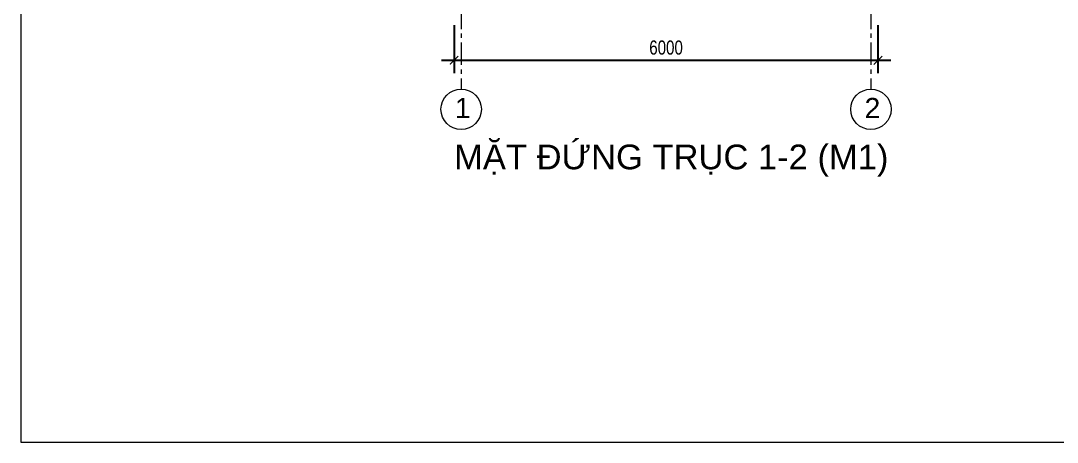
# Model space of a CAD drawing. Header units: millimetres. Extents: x -78046 to 260989, y -99288 to 158505.
# Drawn here: x 181189 to 195862, y 60591 to 66559 of the extents above; entities that cross this region are included whole.
import ezdxf
from ezdxf.enums import TextEntityAlignment as Align

# ---------------------------------------------------------------- set-up
doc = ezdxf.new("R2010")
doc.units = ezdxf.units.MM
doc.header["$LTSCALE"] = 100
doc.header["$PDMODE"] = 98
doc.linetypes.add('CENTER', pattern=[50.8, 31.75, -6.35, 6.35, -6.35])
doc.layers.get('Defpoints').update_dxf_attribs({"lineweight": 13})
for name, color, linetype, lineweight in [('-CENTER', 143, 'CENTER', 13), ('-DIM', 9, 'Continuous', 13), ('-KH', 143, 'Continuous', 13), ('-LINE1', 7, 'Continuous', 18), ('-TEXT', 7, 'Continuous', 15)]:
    doc.layers.add(name, color=color, linetype=linetype, lineweight=lineweight)
doc.styles.add('1', font='arial.ttf')
doc.styles.add('AVANH', font='VHAVAN_2.TTF', dxfattribs={"width": 0.8})
doc.styles.get("Standard").update_dxf_attribs({"font": 'arial.ttf'})
doc.dimstyles.new('C_100A3', dxfattribs={"dimscale": 100, "dimtxt": 2.5, "dimasz": 1.2, "dimexe": 1.8, "dimexo": 0, "dimgap": 0.75, "dimtad": 1, "dimdec": 0, "dimzin": 0, "dimdsep": 46, "dimtxsty": 'AVANH', "dimblk": 'ARCHTICK', "dimcen": 0, "dimdle": 1.8, "dimclrd": 256, "dimclre": 256, "dimclrt": 7, "dimadec": 0, "dimazin": 0, "dimtfac": 0.0001, "dimtdec": 0, "dimtix": 1, "dimtmove": 2, "dimatfit": 3, "dimldrblk": 'ARCHTICK', "dimfxl": 1.8, "dimtolj": 1, "dimtzin": 0, "dimarcsym": 0})

# ---------------------------------------------------------------- blocks, each defined once
blk = doc.blocks.new('_ARCHTICK')
at = {"const_width": 0.15}
blk.add_lwpolyline([(-0.5, -0.5), (0.5, 0.5)], dxfattribs=at)
blk = doc.blocks.new('*D70')
at = {"layer": '-DIM', "lineweight": -2, "transparency": 16777216}
for p, q in [((187324, 66498), (187324, 65819)), ((193324, 66498), (193324, 65819)), ((187144, 65999), (193504, 65999))]:
    blk.add_line(p, q, dxfattribs=at)
at = {"layer": 'Defpoints', "color": 0, "transparency": 16777216}
for p in [(187324, 66498), (193324, 66498), (193324, 65999)]:
    blk.add_point(p, dxfattribs=at)
at = {"layer": '-DIM', "lineweight": -2, "transparency": 16777216, "xscale": 120, "yscale": 120, "zscale": 120, "rotation": 180}
blk.add_blockref('_ARCHTICK', (187324, 65999), dxfattribs=at)
at = {"layer": '-DIM', "lineweight": -2, "transparency": 16777216, "xscale": 120, "yscale": 120, "zscale": 120}
blk.add_blockref('_ARCHTICK', (193324, 65999), dxfattribs=at)
at = {"layer": '-DIM', "color": 7, "transparency": 16777216, "insert": (190324, 66178), "char_height": 200, "attachment_point": 5, "style": 'AVANH'}
blk.add_mtext('\\A1;6000', dxfattribs=at)

msp = doc.modelspace()

# ---------------------------------------------------------------- linework, layer by layer
at = {"layer": '-CENTER', "ltscale": 0.1}
for p, q in [((187423.8, 67267.5), (187423.8, 65591.5)), ((193223.6, 67267.5), (193223.6, 65591.5))]:
    msp.add_line(p, q, dxfattribs=at)
at = {"layer": '-KH'}
for centre in [(187423.8, 65305.2), (193223.6, 65305.2)]:
    msp.add_circle(centre, 286.3, dxfattribs=at)
at = {"layer": '-LINE1'}
msp.add_lwpolyline([(181189.3, 60591.1), (221089.3, 60591.1), (221089.3, 88806.1), (181189.3, 88806.1)], close=True, dxfattribs=at)

# ---------------------------------------------------------------- texts
at = {"layer": '-TEXT', "color": 2, "style": '1'}
for s, p in [('1', (187445.6, 65323.2)), ('2', (193245.5, 65323.2))]:
    msp.add_text(s, height=286.3, dxfattribs=at).set_placement(p, align=Align.MIDDLE_CENTER)
at = {"layer": '-TEXT', "color": 4}
msp.add_text('MẶT ĐỨNG TRỤC 1-2 (M1)', height=350, dxfattribs=at).set_placement((190398.1, 64455.8), align=Align.CENTER)

# ---------------------------------------------------------------- dimensions: what is measured, and where the dimension line sits
at = {"layer": '-DIM'}
dim = msp.add_linear_dim(base=(193323.8, 65999.4), p1=(187323.8, 66497.6), p2=(193323.8, 66497.6), dimstyle='C_100A3', override={"dimtxt": 2}, dxfattribs=at)
dim.commit()
dim.dimension.update_dxf_attribs({"geometry": '*D70', "text_midpoint": (190323.8, 66177.8)})

doc.saveas('drawing.dxf')
